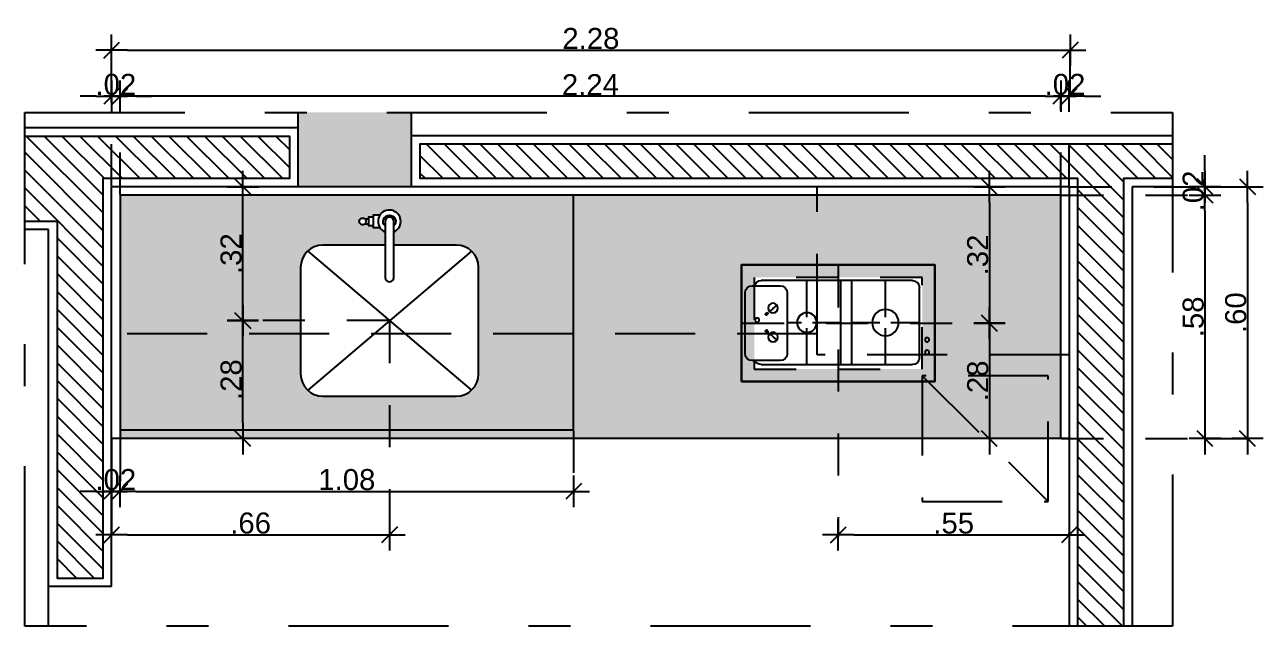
# Model space of a CAD drawing. Header units: millimetres. Extents: x 1999 to 2304, y 1614 to 1800.
# Drawn here: x 2252.273 to 2255.222, y 1631.453 to 1632.885 of the extents above; entities that cross this region are included whole.
import ezdxf

# ---------------------------------------------------------------- set-up
doc = ezdxf.new("R2010")
doc.units = ezdxf.units.MM
doc.header["$LTSCALE"] = 0.03
doc.header["$PDMODE"] = 34
for name, pattern in [('CONTINU', [0]), ('DASHDOT', [25.4, 12.7, -6.35, 0, -6.35]), ('HIDDEN', [9.525, 6.35, -3.175])]:
    doc.linetypes.add(name, pattern=pattern)
for name, color, linetype in [('BANCADAS', 5, 'Continuous'), ('COTA Especificações', 250, 'Continuous'), ('Layout', 6, 'Continuous'), ('LOUÇAS E METAIS', 5, 'Continuous'), ('PL1', 1, 'Continuous'), ('PL250', 250, 'Continuous'), ('PL6', 6, 'Continuous'), ('Projeção', 250, 'HIDDEN')]:
    doc.layers.add(name, color=color, linetype=linetype)
doc.styles.get("Standard").update_dxf_attribs({"font": 'arial.ttf'})
doc.dimstyles.new('TICK01', dxfattribs={"dimscale": 0, "dimtxt": 2, "dimasz": 1.5, "dimexe": 0.18, "dimexo": 0.06, "dimgap": 0.09, "dimtad": 1, "dimzin": 4, "dimdsep": 46, "dimtxsty": 'Standard', "dimblk": 'TICK1', "dimcen": 0.09, "dimclrd": 256, "dimclre": 256, "dimclrt": 4, "dimaunit": 1, "dimadec": 0, "dimazin": 0, "dimtfac": 1, "dimtix": 1, "dimtmove": 2, "dimatfit": 3, "dimldrblk": 'TICK1', "dimfxl": 1, "dimtolj": 1, "dimtzin": 12, "dimarcsym": 0})
pattern_1 = [(135, (3890.323692, -410.810844), (-0.02121320344, -0.02121320344), [])]

# ---------------------------------------------------------------- blocks, each defined once
blk = doc.blocks.new('torcop')
at = {"layer": 'LOUÇAS E METAIS', "linetype": 'CONTINU', "extrusion": (0, 0, -1)}
for points in [[(-3357.0698, 1190.5124, -0.645751), (-3357.0638, 1190.5257, -0.645751), (-3357.0578, 1190.5124)], [(-3357.0698, 1190.5124, 0.21525), (-3357.0638, 1190.5097, 0.21525), (-3357.0578, 1190.5124)]]:
    blk.add_lwpolyline(points, format="xyb", dxfattribs=at)
at = {"layer": 'LOUÇAS E METAIS', "color": 6, "linetype": 'CONTINU'}
blk.add_lwpolyline([(3357.0491, 1190.4766), (3357.0491, 1190.4929), (3357.0786, 1190.4929), (3357.0786, 1190.4766)], dxfattribs=at)
at = {"layer": 'LOUÇAS E METAIS', "color": 250, "linetype": 'CONTINU'}
for points in [[(3357.0538, 1190.4929), (3357.0538, 1190.5039), (3357.0738, 1190.5039), (3357.0738, 1190.4929)], [(3357.0578, 1190.5124), (3357.0578, 1190.5039)], [(3357.0698, 1190.5124), (3357.0698, 1190.5039)]]:
    blk.add_lwpolyline(points, dxfattribs=at)
at = {"layer": 'LOUÇAS E METAIS', "color": 6, "linetype": 'CONTINU', "extrusion": (0, 0, -1)}
for points in [[(-3357.0888, 1190.4436, 0.668395), (-3357.0389, 1190.4436, 0.360859), (-3357.0491, 1190.4766)], [(-3357.0491, 1190.4766, 0.297289), (-3357.0786, 1190.4766)], [(-3357.0786, 1190.4766, 0.151252), (-3357.0888, 1190.4643, -1)]]:
    blk.add_lwpolyline(points, format="xyb", dxfattribs=at)
at = {"layer": 'LOUÇAS E METAIS', "color": 250, "linetype": 'CONTINU', "extrusion": (0, 0, -1)}
blk.add_lwpolyline([(-3357.0747, 1190.4643, -2.506628), (-3357.0747, 1190.4436)], format="xyb", dxfattribs=at)
at = {"layer": 'LOUÇAS E METAIS', "linetype": 'CONTINU'}
blk.add_lwpolyline([(3357.0888, 1190.4643), (3357.1975, 1190.4643, -1), (3357.1975, 1190.4436), (3357.0638, 1190.4436, -1), (3357.0638, 1190.4643), (3357.0747, 1190.4643)], format="xyb", dxfattribs=at)
blk.add_lwpolyline([(3357.0747, 1190.4643), (3357.0888, 1190.4643)], dxfattribs=at)
blk = doc.blocks.new('cooktop 2 bocas.01')
at = {"layer": 'PL250'}
for p, q in [((0.092, 0.0891), (0.0249, 0.0891)), ((0.0465, 0.0986), (0.4068, 0.0986)), ((0.1554, 0.0986), (0.1554, 0.0118)), ((0.2364, 0.0986), (0.2364, -0.1014)), ((0.2614, -0.1014), (0.2614, 0.0986)), ((0.3424, 0.0986), (0.3424, 0.0118)), ((0.0083, 0.0725), (0.0083, -0.0725)), ((0.1086, -0.0725), (0.1086, 0.0725)), ((0.1086, -0.0725), (0.1086, 0.0725)), ((0.4234, 0.082), (0.4234, -0.0848)), ((0.1083, -0.0014), (0.1422, -0.0014)), ((0.1554, -0.0146), (0.1554, -0.1014)), ((0.1685, -0.0014), (0.2364, -0.0014)), ((0.2614, -0.0014), (0.3292, -0.0014)), ((0.3424, -0.0146), (0.3424, -0.1014)), ((0.3555, -0.0014), (0.4234, -0.0014)), ((0.0249, -0.0891), (0.092, -0.0891)), ((0.4068, -0.1014), (0.0465, -0.1014)), ((0.4068, -0.1014), (0.1086, -0.1014))]:
    blk.add_line(p, q, dxfattribs=at)
at = {"layer": 'PL250', "extrusion": (-0.674357, 0.738405, 0), "elevation": -0.0268}
blk.add_lwpolyline([(-0.089, 0.0249), (-0.089, 0.0249, -0.144706), (-0.0777, 0.027, -0.140477), (-0.0661, 0.0249), (-0.0661, 0.0249), (-0.089, 0.0249)], format="xyb", dxfattribs=at)
at = {"layer": 'PL250'}
for points in [[(0.0606, 0.0235), (0.0636, 0.0206), (0.0593, 0.016), (0.0563, 0.0188)], [(0.0606, -0.0263), (0.0636, -0.0234), (0.0593, -0.0188), (0.0563, -0.0217)]]:
    blk.add_lwpolyline(points, close=True, dxfattribs=at)
at = {"layer": 'PL250', "extrusion": (-0.674357, -0.738405, 0), "elevation": -0.0247}
blk.add_lwpolyline([(0.0909, 0.0249), (0.0909, 0.0249, 0.144706), (0.0796, 0.027, 0.140477), (0.068, 0.0249), (0.068, 0.0249), (0.0909, 0.0249)], format="xyb", dxfattribs=at)
at = {"layer": 'PL250'}
for centre, radius in [((0.4416, 0.0696), 0.00506), ((0.0748, 0.0331), 0.0115), ((0.3424, -0.0014), 0.0314), ((0.4416, 0.0396), 0.00506), ((0.1554, -0.0014), 0.0234), ((0.0368, -0.0072), 0.00506), ((0.0748, -0.0359), 0.0115)]:
    blk.add_circle(centre, radius, dxfattribs=at)
for centre, start, end in [((0.0249, 0.0725), 90, 180), ((0.0465, 0.082), 90, 154.4898), ((0.092, 0.0725), 0, 90), ((0.4068, 0.082), 0, 90), ((0.0249, -0.0725), 180, 270), ((0.092, -0.0725), 270, 0), ((0.4068, -0.0848), 270, 0), ((0.0465, -0.0848), 195.1872, 270)]:
    blk.add_arc(centre, 0.0166, start, end, dxfattribs=at)
at = {"layer": 'PL6'}
for points in [[(0, 0.1391), (0.46, 0.1391), (0.46, -0.1391), (0, -0.1391)], [(0, 0.1391), (0, -0.1391), (0.46, -0.1391), (0.46, 0.1391)]]:
    blk.add_lwpolyline(points, close=True, dxfattribs=at)
blk = doc.blocks.new('TICK1')
for p, q in [((0, 1), (0, -1)), ((-1, 0), (1, 0)), ((0.5, 0.5), (-0.5, -0.5))]:
    blk.add_line(p, q)
blk = doc.blocks.new('*D587')
at = {"layer": 'COTA Especificações', "linetype": 'HIDDEN', "lineweight": -2, "ltscale": 0.1, "transparency": 16777216}
for p, q in [((2254.7403, 1632.4808), (2254.7403, 1632.7195)), ((2254.7603, 1632.5008), (2254.7603, 1632.7195))]:
    blk.add_line(p, q, dxfattribs=at)
at = {"layer": 'COTA Especificações', "lineweight": -2, "ltscale": 0.1, "transparency": 16777216}
for p, q in [((2254.7028, 1632.715), (2254.6653, 1632.715)), ((2254.7603, 1632.715), (2254.7403, 1632.715)), ((2254.7978, 1632.715), (2254.8353, 1632.715))]:
    blk.add_line(p, q, dxfattribs=at)
at = {"layer": 'DEFPOINTS', "color": 0, "ltscale": 0.1, "transparency": 16777216}
for p in [(2254.7403, 1632.715), (2254.7603, 1632.4993), (2254.7403, 1632.4793)]:
    blk.add_point(p, dxfattribs=at)
at = {"layer": 'COTA Especificações', "lineweight": -2, "ltscale": 0.1, "transparency": 16777216, "xscale": 0.03749999999999998, "yscale": 0.03749999999999998, "zscale": 0.03749999999999998}
blk.add_blockref('TICK1', (2254.7403, 1632.715), dxfattribs=at)
at = {"layer": 'COTA Especificações', "lineweight": -2, "ltscale": 0.1, "transparency": 16777216, "xscale": 0.03749999999999998, "yscale": 0.03749999999999998, "zscale": 0.03749999999999998, "rotation": 180}
blk.add_blockref('TICK1', (2254.7603, 1632.715), dxfattribs=at)
at = {"layer": 'COTA Especificações', "color": 4, "ltscale": 0.1, "transparency": 16777216, "insert": (2254.7503, 1632.7428), "char_height": 0.05, "attachment_point": 5}
blk.add_mtext('\\A1;.02', dxfattribs=at)
blk = doc.blocks.new('*D588')
at = {"layer": 'COTA Especificações', "linetype": 'HIDDEN', "lineweight": -2, "ltscale": 0.1, "transparency": 16777216}
for p, q in [((2252.5003, 1632.4808), (2252.5003, 1632.7195)), ((2254.7403, 1632.4808), (2254.7403, 1632.7195))]:
    blk.add_line(p, q, dxfattribs=at)
at = {"layer": 'COTA Especificações', "lineweight": -2, "ltscale": 0.1, "transparency": 16777216}
blk.add_line((2254.7028, 1632.715), (2252.5378, 1632.715), dxfattribs=at)
at = {"layer": 'DEFPOINTS', "color": 0, "ltscale": 0.1, "transparency": 16777216}
for p in [(2252.5003, 1632.715), (2252.5003, 1632.4793), (2254.7403, 1632.4793)]:
    blk.add_point(p, dxfattribs=at)
at = {"layer": 'COTA Especificações', "lineweight": -2, "ltscale": 0.1, "transparency": 16777216, "xscale": 0.03749999999999998, "yscale": 0.03749999999999998, "zscale": 0.03749999999999998, "rotation": 180}
blk.add_blockref('TICK1', (2252.5003, 1632.715), dxfattribs=at)
at = {"layer": 'COTA Especificações', "lineweight": -2, "ltscale": 0.1, "transparency": 16777216, "xscale": 0.03749999999999998, "yscale": 0.03749999999999998, "zscale": 0.03749999999999998}
blk.add_blockref('TICK1', (2254.7403, 1632.715), dxfattribs=at)
at = {"layer": 'COTA Especificações', "color": 4, "ltscale": 0.1, "transparency": 16777216, "insert": (2253.6203, 1632.7424), "char_height": 0.05, "attachment_point": 5}
blk.add_mtext('\\A1;2.24', dxfattribs=at)
blk = doc.blocks.new('*D589')
at = {"layer": 'COTA Especificações', "linetype": 'HIDDEN', "lineweight": -2, "ltscale": 0.1, "transparency": 16777216}
for p, q in [((2252.4803, 1632.5008), (2252.4803, 1632.7195)), ((2252.5003, 1632.4808), (2252.5003, 1632.7195))]:
    blk.add_line(p, q, dxfattribs=at)
at = {"layer": 'COTA Especificações', "lineweight": -2, "ltscale": 0.1, "transparency": 16777216}
for p, q in [((2252.4428, 1632.715), (2252.4053, 1632.715)), ((2252.5003, 1632.715), (2252.4803, 1632.715)), ((2252.5378, 1632.715), (2252.5753, 1632.715))]:
    blk.add_line(p, q, dxfattribs=at)
at = {"layer": 'DEFPOINTS', "color": 0, "ltscale": 0.1, "transparency": 16777216}
for p in [(2252.4803, 1632.715), (2252.4803, 1632.4993), (2252.5003, 1632.4793)]:
    blk.add_point(p, dxfattribs=at)
at = {"layer": 'COTA Especificações', "lineweight": -2, "ltscale": 0.1, "transparency": 16777216, "xscale": 0.03749999999999998, "yscale": 0.03749999999999998, "zscale": 0.03749999999999998}
blk.add_blockref('TICK1', (2252.4803, 1632.715), dxfattribs=at)
at = {"layer": 'COTA Especificações', "lineweight": -2, "ltscale": 0.1, "transparency": 16777216, "xscale": 0.03749999999999998, "yscale": 0.03749999999999998, "zscale": 0.03749999999999998, "rotation": 180}
blk.add_blockref('TICK1', (2252.5003, 1632.715), dxfattribs=at)
at = {"layer": 'COTA Especificações', "color": 4, "ltscale": 0.1, "transparency": 16777216, "insert": (2252.4903, 1632.7428), "char_height": 0.05, "attachment_point": 5}
blk.add_mtext('\\A1;.02', dxfattribs=at)
blk = doc.blocks.new('*D590')
at = {"layer": 'COTA Especificações', "lineweight": -2, "ltscale": 0.1, "transparency": 16777216}
for p, q in [((2255.0835, 1632.5368), (2255.0835, 1632.5743)), ((2255.0835, 1632.4993), (2255.0835, 1632.4793)), ((2255.0835, 1632.4418), (2255.0835, 1632.4043))]:
    blk.add_line(p, q, dxfattribs=at)
at = {"layer": 'COTA Especificações', "linetype": 'HIDDEN', "lineweight": -2, "ltscale": 0.1, "transparency": 16777216}
for p, q in [((2254.7618, 1632.4993), (2255.088, 1632.4993)), ((2254.7418, 1632.4793), (2255.088, 1632.4793))]:
    blk.add_line(p, q, dxfattribs=at)
at = {"layer": 'DEFPOINTS', "color": 0, "ltscale": 0.1, "transparency": 16777216}
for p in [(2254.7603, 1632.4993), (2254.7403, 1632.4793), (2255.0835, 1632.4793)]:
    blk.add_point(p, dxfattribs=at)
at = {"layer": 'COTA Especificações', "lineweight": -2, "ltscale": 0.1, "transparency": 16777216, "xscale": 0.03749999999999998, "yscale": 0.03749999999999998, "zscale": 0.03749999999999998}
for p, rotation in [((2255.0835, 1632.4993), 270), ((2255.0835, 1632.4793), 90)]:
    blk.add_blockref('TICK1', p, dxfattribs=dict(at, rotation=rotation))
at = {"layer": 'COTA Especificações', "color": 4, "ltscale": 0.1, "transparency": 16777216, "insert": (2255.0557, 1632.4893), "char_height": 0.05, "attachment_point": 5, "rotation": 90}
blk.add_mtext('\\A1;.02', dxfattribs=at)
blk = doc.blocks.new('*D591')
at = {"layer": 'COTA Especificações', "linetype": 'HIDDEN', "lineweight": -2, "ltscale": 0.1, "transparency": 16777216}
for p, q in [((2254.7418, 1632.4793), (2255.088, 1632.4793)), ((2254.7418, 1631.8993), (2255.088, 1631.8993))]:
    blk.add_line(p, q, dxfattribs=at)
at = {"layer": 'COTA Especificações', "lineweight": -2, "ltscale": 0.1, "transparency": 16777216}
blk.add_line((2255.0835, 1632.4418), (2255.0835, 1631.9368), dxfattribs=at)
at = {"layer": 'DEFPOINTS', "color": 0, "ltscale": 0.1, "transparency": 16777216}
for p in [(2254.7403, 1632.4793), (2254.7403, 1631.8993), (2255.0835, 1631.8993)]:
    blk.add_point(p, dxfattribs=at)
at = {"layer": 'COTA Especificações', "lineweight": -2, "ltscale": 0.1, "transparency": 16777216, "xscale": 0.03749999999999998, "yscale": 0.03749999999999998, "zscale": 0.03749999999999998}
for p, rotation in [((2255.0835, 1632.4793), 90), ((2255.0835, 1631.8993), 270)]:
    blk.add_blockref('TICK1', p, dxfattribs=dict(at, rotation=rotation))
at = {"layer": 'COTA Especificações', "color": 4, "ltscale": 0.1, "transparency": 16777216, "insert": (2255.0557, 1632.1893), "char_height": 0.05, "attachment_point": 5, "rotation": 90}
blk.add_mtext('\\A1;.58', dxfattribs=at)
blk = doc.blocks.new('*D592')
at = {"layer": 'COTA Especificações', "linetype": 'HIDDEN', "lineweight": -2, "ltscale": 0.1, "transparency": 16777216}
for p, q in [((2252.4803, 1632.7165), (2252.4803, 1632.829)), ((2254.7625, 1632.7188), (2254.7625, 1632.829))]:
    blk.add_line(p, q, dxfattribs=at)
at = {"layer": 'COTA Especificações', "lineweight": -2, "ltscale": 0.1, "transparency": 16777216}
blk.add_line((2252.5178, 1632.8245), (2254.725, 1632.8245), dxfattribs=at)
at = {"layer": 'DEFPOINTS', "color": 0, "ltscale": 0.1, "transparency": 16777216}
for p in [(2254.7625, 1632.8245), (2252.4803, 1632.715), (2254.7625, 1632.7173)]:
    blk.add_point(p, dxfattribs=at)
at = {"layer": 'COTA Especificações', "lineweight": -2, "ltscale": 0.1, "transparency": 16777216, "xscale": 0.03749999999999998, "yscale": 0.03749999999999998, "zscale": 0.03749999999999998, "rotation": 180}
blk.add_blockref('TICK1', (2252.4803, 1632.8245), dxfattribs=at)
at = {"layer": 'COTA Especificações', "lineweight": -2, "ltscale": 0.1, "transparency": 16777216, "xscale": 0.03749999999999998, "yscale": 0.03749999999999998, "zscale": 0.03749999999999998}
blk.add_blockref('TICK1', (2254.7625, 1632.8245), dxfattribs=at)
at = {"layer": 'COTA Especificações', "color": 4, "ltscale": 0.1, "transparency": 16777216, "insert": (2253.6214, 1632.8522), "char_height": 0.05, "attachment_point": 5}
blk.add_mtext('\\A1;2.28', dxfattribs=at)
blk = doc.blocks.new('*D593')
at = {"layer": 'COTA Especificações', "linetype": 'HIDDEN', "lineweight": -2, "ltscale": 0.1, "transparency": 16777216}
for p, q in [((2255.0895, 1632.4993), (2255.1893, 1632.4993)), ((2255.085, 1631.8993), (2255.1893, 1631.8993))]:
    blk.add_line(p, q, dxfattribs=at)
at = {"layer": 'COTA Especificações', "lineweight": -2, "ltscale": 0.1, "transparency": 16777216}
blk.add_line((2255.1848, 1632.4618), (2255.1848, 1631.9368), dxfattribs=at)
at = {"layer": 'DEFPOINTS', "color": 0, "ltscale": 0.1, "transparency": 16777216}
for p in [(2255.088, 1632.4993), (2255.0835, 1631.8993), (2255.1848, 1631.8993)]:
    blk.add_point(p, dxfattribs=at)
at = {"layer": 'COTA Especificações', "lineweight": -2, "ltscale": 0.1, "transparency": 16777216, "xscale": 0.03749999999999998, "yscale": 0.03749999999999998, "zscale": 0.03749999999999998}
for p, rotation in [((2255.1848, 1632.4993), 90), ((2255.1848, 1631.8993), 270)]:
    blk.add_blockref('TICK1', p, dxfattribs=dict(at, rotation=rotation))
at = {"layer": 'COTA Especificações', "color": 4, "ltscale": 0.1, "transparency": 16777216, "insert": (2255.157, 1632.1993), "char_height": 0.05, "attachment_point": 5, "rotation": 90}
blk.add_mtext('\\A1;.60', dxfattribs=at)
blk = doc.blocks.new('*D670')
at = {"layer": 'COTA Especificações', "linetype": 'HIDDEN', "lineweight": -2, "ltscale": 0.1, "transparency": 16777216}
for p, q in [((2252.4803, 1631.8978), (2252.4803, 1631.7692)), ((2252.5003, 1631.8978), (2252.5003, 1631.7692))]:
    blk.add_line(p, q, dxfattribs=at)
at = {"layer": 'COTA Especificações', "lineweight": -2, "ltscale": 0.1, "transparency": 16777216}
for p, q in [((2252.4428, 1631.7737), (2252.4053, 1631.7737)), ((2252.4803, 1631.7737), (2252.5003, 1631.7737)), ((2252.5378, 1631.7737), (2252.5753, 1631.7737))]:
    blk.add_line(p, q, dxfattribs=at)
at = {"layer": 'DEFPOINTS', "color": 0, "ltscale": 0.1, "transparency": 16777216}
for p in [(2252.4803, 1631.8993), (2252.5003, 1631.8993), (2252.5003, 1631.7737)]:
    blk.add_point(p, dxfattribs=at)
at = {"layer": 'COTA Especificações', "lineweight": -2, "ltscale": 0.1, "transparency": 16777216, "xscale": 0.03749999999999998, "yscale": 0.03749999999999998, "zscale": 0.03749999999999998}
blk.add_blockref('TICK1', (2252.4803, 1631.7737), dxfattribs=at)
at = {"layer": 'COTA Especificações', "lineweight": -2, "ltscale": 0.1, "transparency": 16777216, "xscale": 0.03749999999999998, "yscale": 0.03749999999999998, "zscale": 0.03749999999999998, "rotation": 180}
blk.add_blockref('TICK1', (2252.5003, 1631.7737), dxfattribs=at)
at = {"layer": 'COTA Especificações', "color": 4, "ltscale": 0.1, "transparency": 16777216, "insert": (2252.4903, 1631.8015), "char_height": 0.05, "attachment_point": 5}
blk.add_mtext('\\A1;.02', dxfattribs=at)
blk = doc.blocks.new('*D671')
at = {"layer": 'COTA Especificações', "linetype": 'HIDDEN', "lineweight": -2, "ltscale": 0.1, "transparency": 16777216}
for p, q in [((2252.5003, 1631.8978), (2252.5003, 1631.7692)), ((2253.5803, 1631.9178), (2253.5803, 1631.7692))]:
    blk.add_line(p, q, dxfattribs=at)
at = {"layer": 'COTA Especificações', "lineweight": -2, "ltscale": 0.1, "transparency": 16777216}
blk.add_line((2252.5378, 1631.7737), (2253.5428, 1631.7737), dxfattribs=at)
at = {"layer": 'DEFPOINTS', "color": 0, "ltscale": 0.1, "transparency": 16777216}
for p in [(2252.5003, 1631.8993), (2253.5803, 1631.9193), (2253.5803, 1631.7737)]:
    blk.add_point(p, dxfattribs=at)
at = {"layer": 'COTA Especificações', "lineweight": -2, "ltscale": 0.1, "transparency": 16777216, "xscale": 0.03749999999999998, "yscale": 0.03749999999999998, "zscale": 0.03749999999999998, "rotation": 180}
blk.add_blockref('TICK1', (2252.5003, 1631.7737), dxfattribs=at)
at = {"layer": 'COTA Especificações', "lineweight": -2, "ltscale": 0.1, "transparency": 16777216, "xscale": 0.03749999999999998, "yscale": 0.03749999999999998, "zscale": 0.03749999999999998}
blk.add_blockref('TICK1', (2253.5803, 1631.7737), dxfattribs=at)
at = {"layer": 'COTA Especificações', "color": 4, "ltscale": 0.1, "transparency": 16777216, "insert": (2253.0403, 1631.8015), "char_height": 0.05, "attachment_point": 5}
blk.add_mtext('\\A1;1.08', dxfattribs=at)
blk = doc.blocks.new('*D672')
at = {"layer": 'COTA Especificações', "linetype": 'HIDDEN', "lineweight": -2, "ltscale": 0.1, "transparency": 16777216}
for p, q in [((2253.142, 1632.179), (2253.142, 1631.6657)), ((2252.4803, 1631.7722), (2252.4803, 1631.6657))]:
    blk.add_line(p, q, dxfattribs=at)
at = {"layer": 'COTA Especificações', "lineweight": -2, "ltscale": 0.1, "transparency": 16777216}
blk.add_line((2252.5178, 1631.6702), (2253.1045, 1631.6702), dxfattribs=at)
at = {"layer": 'DEFPOINTS', "color": 0, "ltscale": 0.1, "transparency": 16777216}
for p in [(2253.142, 1632.1805), (2252.4803, 1631.7737), (2253.142, 1631.6702)]:
    blk.add_point(p, dxfattribs=at)
at = {"layer": 'COTA Especificações', "lineweight": -2, "ltscale": 0.1, "transparency": 16777216, "xscale": 0.03749999999999998, "yscale": 0.03749999999999998, "zscale": 0.03749999999999998, "rotation": 180}
blk.add_blockref('TICK1', (2252.4803, 1631.6702), dxfattribs=at)
at = {"layer": 'COTA Especificações', "lineweight": -2, "ltscale": 0.1, "transparency": 16777216, "xscale": 0.03749999999999998, "yscale": 0.03749999999999998, "zscale": 0.03749999999999998}
blk.add_blockref('TICK1', (2253.142, 1631.6702), dxfattribs=at)
at = {"layer": 'COTA Especificações', "color": 4, "ltscale": 0.1, "transparency": 16777216, "insert": (2252.8112, 1631.698), "char_height": 0.05, "attachment_point": 5}
blk.add_mtext('\\A1;.66', dxfattribs=at)
blk = doc.blocks.new('*D673')
at = {"layer": 'COTA Especificações', "linetype": 'HIDDEN', "lineweight": -2, "ltscale": 0.1, "transparency": 16777216}
for p, q in [((2254.2103, 1632.3119), (2254.2103, 1631.6657)), ((2254.7603, 1631.6717), (2254.7603, 1631.6747))]:
    blk.add_line(p, q, dxfattribs=at)
at = {"layer": 'COTA Especificações', "lineweight": -2, "ltscale": 0.1, "transparency": 16777216}
blk.add_line((2254.2478, 1631.6702), (2254.7228, 1631.6702), dxfattribs=at)
at = {"layer": 'DEFPOINTS', "color": 0, "ltscale": 0.1, "transparency": 16777216}
for p in [(2254.2103, 1632.3134), (2254.7603, 1631.6702), (2254.7603, 1631.6702)]:
    blk.add_point(p, dxfattribs=at)
at = {"layer": 'COTA Especificações', "lineweight": -2, "ltscale": 0.1, "transparency": 16777216, "xscale": 0.03749999999999998, "yscale": 0.03749999999999998, "zscale": 0.03749999999999998, "rotation": 180}
blk.add_blockref('TICK1', (2254.2103, 1631.6702), dxfattribs=at)
at = {"layer": 'COTA Especificações', "lineweight": -2, "ltscale": 0.1, "transparency": 16777216, "xscale": 0.03749999999999998, "yscale": 0.03749999999999998, "zscale": 0.03749999999999998}
blk.add_blockref('TICK1', (2254.7603, 1631.6702), dxfattribs=at)
at = {"layer": 'COTA Especificações', "color": 4, "ltscale": 0.1, "transparency": 16777216, "insert": (2254.4853, 1631.6979), "char_height": 0.05, "attachment_point": 5}
blk.add_mtext('\\A1;.55', dxfattribs=at)
blk = doc.blocks.new('*D674')
at = {"layer": 'COTA Especificações', "linetype": 'HIDDEN', "lineweight": -2, "ltscale": 0.1, "transparency": 16777216}
for p, q in [((2254.7588, 1632.4993), (2254.5659, 1632.4993)), ((2253.9818, 1632.1743), (2254.5749, 1632.1743))]:
    blk.add_line(p, q, dxfattribs=at)
at = {"layer": 'COTA Especificações', "lineweight": -2, "ltscale": 0.1, "transparency": 16777216}
blk.add_line((2254.5704, 1632.4618), (2254.5704, 1632.2118), dxfattribs=at)
at = {"layer": 'DEFPOINTS', "color": 0, "ltscale": 0.1, "transparency": 16777216}
for p in [(2254.7603, 1632.4993), (2253.9803, 1632.1743), (2254.5704, 1632.1743)]:
    blk.add_point(p, dxfattribs=at)
at = {"layer": 'COTA Especificações', "lineweight": -2, "ltscale": 0.1, "transparency": 16777216, "xscale": 0.03749999999999998, "yscale": 0.03749999999999998, "zscale": 0.03749999999999998}
for p, rotation in [((2254.5704, 1632.4993), 90), ((2254.5704, 1632.1743), 270)]:
    blk.add_blockref('TICK1', p, dxfattribs=dict(at, rotation=rotation))
at = {"layer": 'COTA Especificações', "color": 4, "ltscale": 0.1, "transparency": 16777216, "insert": (2254.5426, 1632.3368), "char_height": 0.05, "attachment_point": 5, "rotation": 90}
blk.add_mtext('\\A1;.32', dxfattribs=at)
blk = doc.blocks.new('*D675')
at = {"layer": 'COTA Especificações', "linetype": 'HIDDEN', "lineweight": -2, "ltscale": 0.1, "transparency": 16777216}
for p, q in [((2253.9818, 1632.1743), (2254.5749, 1632.1743)), ((2254.5689, 1631.8993), (2254.5659, 1631.8993))]:
    blk.add_line(p, q, dxfattribs=at)
at = {"layer": 'COTA Especificações', "lineweight": -2, "ltscale": 0.1, "transparency": 16777216}
blk.add_line((2254.5704, 1632.1368), (2254.5704, 1631.9368), dxfattribs=at)
at = {"layer": 'DEFPOINTS', "color": 0, "ltscale": 0.1, "transparency": 16777216}
for p in [(2253.9803, 1632.1743), (2254.5704, 1631.8993), (2254.5704, 1631.8993)]:
    blk.add_point(p, dxfattribs=at)
at = {"layer": 'COTA Especificações', "lineweight": -2, "ltscale": 0.1, "transparency": 16777216, "xscale": 0.03749999999999998, "yscale": 0.03749999999999998, "zscale": 0.03749999999999998}
for p, rotation in [((2254.5704, 1632.1743), 90), ((2254.5704, 1631.8993), 270)]:
    blk.add_blockref('TICK1', p, dxfattribs=dict(at, rotation=rotation))
at = {"layer": 'COTA Especificações', "color": 4, "ltscale": 0.1, "transparency": 16777216, "insert": (2254.5426, 1632.0368), "char_height": 0.05, "attachment_point": 5, "rotation": 90}
blk.add_mtext('\\A1;.28', dxfattribs=at)
blk = doc.blocks.new('*D676')
at = {"layer": 'COTA Especificações', "linetype": 'HIDDEN', "lineweight": -2, "ltscale": 0.1, "transparency": 16777216}
for p, q in [((2253.1405, 1632.1805), (2252.7882, 1632.1805)), ((2253.1405, 1631.8993), (2252.7882, 1631.8993))]:
    blk.add_line(p, q, dxfattribs=at)
at = {"layer": 'COTA Especificações', "lineweight": -2, "ltscale": 0.1, "transparency": 16777216}
blk.add_line((2252.7927, 1631.9368), (2252.7927, 1632.143), dxfattribs=at)
at = {"layer": 'DEFPOINTS', "color": 0, "ltscale": 0.1, "transparency": 16777216}
for p in [(2252.7927, 1632.1805), (2253.142, 1632.1805), (2253.142, 1631.8993)]:
    blk.add_point(p, dxfattribs=at)
at = {"layer": 'COTA Especificações', "lineweight": -2, "ltscale": 0.1, "transparency": 16777216, "xscale": 0.03749999999999998, "yscale": 0.03749999999999998, "zscale": 0.03749999999999998}
for p, rotation in [((2252.7927, 1632.1805), 90), ((2252.7927, 1631.8993), 270)]:
    blk.add_blockref('TICK1', p, dxfattribs=dict(at, rotation=rotation))
at = {"layer": 'COTA Especificações', "color": 4, "ltscale": 0.1, "transparency": 16777216, "insert": (2252.7649, 1632.0399), "char_height": 0.05, "attachment_point": 5, "rotation": 90}
blk.add_mtext('\\A1;.28', dxfattribs=at)
blk = doc.blocks.new('*D677')
at = {"layer": 'COTA Especificações', "linetype": 'HIDDEN', "lineweight": -2, "ltscale": 0.1, "transparency": 16777216}
for p, q in [((2252.7942, 1632.4993), (2252.7972, 1632.4993)), ((2253.1405, 1632.1805), (2252.7882, 1632.1805))]:
    blk.add_line(p, q, dxfattribs=at)
at = {"layer": 'COTA Especificações', "lineweight": -2, "ltscale": 0.1, "transparency": 16777216}
blk.add_line((2252.7927, 1632.218), (2252.7927, 1632.4618), dxfattribs=at)
at = {"layer": 'DEFPOINTS', "color": 0, "ltscale": 0.1, "transparency": 16777216}
for p in [(2252.7927, 1632.4993), (2252.7927, 1632.4993), (2253.142, 1632.1805)]:
    blk.add_point(p, dxfattribs=at)
at = {"layer": 'COTA Especificações', "lineweight": -2, "ltscale": 0.1, "transparency": 16777216, "xscale": 0.03749999999999998, "yscale": 0.03749999999999998, "zscale": 0.03749999999999998}
for p, rotation in [((2252.7927, 1632.4993), 90), ((2252.7927, 1632.1805), 270)]:
    blk.add_blockref('TICK1', p, dxfattribs=dict(at, rotation=rotation))
at = {"layer": 'COTA Especificações', "color": 4, "ltscale": 0.1, "transparency": 16777216, "insert": (2252.7649, 1632.3399), "char_height": 0.05, "attachment_point": 5, "rotation": 90}
blk.add_mtext('\\A1;.32', dxfattribs=at)

msp = doc.modelspace()

# ---------------------------------------------------------------- hatches: boundary and pattern name
at = {"layer": 'BANCADAS', "ltscale": 0.02}
h = msp.add_hatch(dxfattribs=at)
h.set_pattern_fill('AR-SAND', color=251, scale=0.001, angle=180)
h.set_pattern_definition([(217.5, (3856.926596, -685.492015), (0.0016000313, -0.04894132373), [0, -0.038608, 0, -0.04318, 0, -0.041275]), (187.5, (3856.926596, -685.492015), (-0.0449523283, -0.07168251), [0, -0.020828, 0, -0.034798, 0, -0.013335]), (147.5, (3856.95784, -685.492015), (-0.079099237, -0.0001437185), [0, -0.0127, 0, -0.04572, 0, -0.05969]), (137.5, (3856.95784, -685.492015), (-0.0763556452, -0.0222929323), [0, -0.00635, 0, -0.029972, 0, -0.03429])])
h.paths.add_polyline_path([(2252.5003, 1632.4793), (2252.5003, 1631.9193), (2253.5803, 1631.9193), (2253.5803, 1632.4793)], flags=17)
h.paths.add_polyline_path([(2253.3538, 1632.0534, -0.414214), (2253.3009, 1632.0005), (2252.9832, 1632.0005, -0.414214), (2252.9303, 1632.0534), (2252.9303, 1632.3075, -0.414214), (2252.9832, 1632.3605), (2253.1315, 1632.3605), (2253.1315, 1632.3919, -0.151252), (2253.1192, 1632.4021), (2253.1028, 1632.4021), (2253.1028, 1632.4068), (2253.0918, 1632.4068), (2253.0918, 1632.4108), (2253.0833, 1632.4108, -0.645751), (2253.07, 1632.4168, -0.645751), (2253.0833, 1632.4228), (2253.0918, 1632.4228), (2253.0918, 1632.4268), (2253.1028, 1632.4268), (2253.1028, 1632.4316), (2253.1192, 1632.4316, -0.360859), (2253.1521, 1632.4418, -0.668394), (2253.1521, 1632.3919), (2253.1521, 1632.3605), (2253.3009, 1632.3605, -0.414214), (2253.3538, 1632.3075)], flags=16)
h.paths.add_polyline_path([(2253.5803, 1632.4793), (2253.5803, 1631.9193), (2252.5003, 1631.9193), (2252.5003, 1631.8993), (2254.7403, 1631.8993), (2254.7403, 1632.4793)])
h.paths.add_polyline_path([(2254.0103, 1632.2834), (2254.4103, 1632.2834), (2254.4103, 1632.0651), (2254.0103, 1632.0651)], flags=16)
at = {"layer": 'PL1'}
h = msp.add_hatch(color=9, dxfattribs=at)
h.dxf.hatch_style = 1
h.paths.add_polyline_path([(2253.1943, 1632.6762), (2252.9243, 1632.6762), (2252.9243, 1632.4993), (2253.1943, 1632.4993)])
h = msp.add_hatch(dxfattribs=at)
h.set_pattern_fill('_USER', color=251, scale=0.03, angle=135, pattern_type=0)
h.set_pattern_definition(pattern_1)
h.paths.add_polyline_path([(2252.2735, 1632.6193), (2252.2735, 1632.4173), (2252.3503, 1632.4173), (2252.3503, 1631.5673), (2252.4603, 1631.5673), (2252.4603, 1632.5193), (2252.9043, 1632.5193), (2252.9043, 1632.6193)])
h = msp.add_hatch(dxfattribs=at)
h.set_pattern_fill('_USER', color=251, scale=0.03, angle=135, pattern_type=0)
h.set_pattern_definition(pattern_1)
h.paths.add_polyline_path([(2254.7803, 1631.4525), (2254.8903, 1631.4525), (2254.8903, 1632.5193), (2255.0061, 1632.5193), (2255.0061, 1632.6003), (2253.2143, 1632.6003), (2253.2143, 1632.5193), (2254.7803, 1632.5193)])

# ---------------------------------------------------------------- linework, layer by layer
at = {"color": 5, "linetype": 'DASHDOT'}
msp.add_lwpolyline([(2252.2735, 1631.4525), (2252.2735, 1632.6762), (2255.0061, 1632.6762), (2255.0061, 1631.4525)], close=True, dxfattribs=at)
at = {"layer": 'BANCADAS', "color": 250}
for q in [(2253.5803, 1632.4793), (2252.5003, 1631.9193)]:
    msp.add_line((2253.5803, 1631.9193), q, dxfattribs=at)
at = {"layer": 'BANCADAS', "color": 6}
msp.add_line((2254.7403, 1631.8993), (2252.5003, 1631.8993), dxfattribs=at)
at = {"layer": 'BANCADAS'}
msp.add_lwpolyline([(2254.7603, 1631.8993), (2254.7403, 1631.8993), (2254.7403, 1632.4793), (2252.5003, 1632.4793), (2252.5003, 1631.8993), (2252.4803, 1631.8993)], dxfattribs=at)
at = {"layer": 'BANCADAS', "color": 250, "linetype": 'HIDDEN', "ltscale": 0.5}
msp.add_lwpolyline([(2254.0103, 1632.0651), (2254.4103, 1632.0651), (2254.4103, 1632.2834), (2254.0103, 1632.2834)], close=True, dxfattribs=at)
at = {"layer": 'Layout', "color": 250, "linetype": 'HIDDEN'}
msp.add_line((2254.1603, 1632.1493), (2254.1603, 1632.4993), dxfattribs=at)
at = {"layer": 'Layout', "linetype": 'HIDDEN'}
msp.add_lwpolyline([(2254.7603, 1632.0993), (2254.1603, 1632.0993), (2254.1603, 1632.1493), (2252.4803, 1632.1493)], dxfattribs=at)
at = {"layer": 'LOUÇAS E METAIS', "color": 250}
for p, q in [((2253.337, 1632.3462), (2252.9471, 1632.0148)), ((2252.9471, 1632.3462), (2253.337, 1632.0148))]:
    msp.add_line(p, q, dxfattribs=at)
at = {"layer": 'LOUÇAS E METAIS', "color": 6}
for p, q in [((2253.1315, 1632.3605), (2252.9832, 1632.3605)), ((2253.3009, 1632.3605), (2253.1526, 1632.3605)), ((2252.9303, 1632.3075), (2252.9303, 1632.0534)), ((2253.3538, 1632.0534), (2253.3538, 1632.3075)), ((2252.9832, 1632.0005), (2253.3009, 1632.0005))]:
    msp.add_line(p, q, dxfattribs=at)
for centre, start, end in [((2252.9832, 1632.3075), 90, 180), ((2253.3009, 1632.3075), 0, 90), ((2252.9832, 1632.0534), 180, 270), ((2253.3009, 1632.0534), 270, 0)]:
    msp.add_arc(centre, 0.0529, start, end, dxfattribs=at)
at = {"layer": 'PL1'}
for p, q in [((2252.9243, 1632.4993), (2252.9243, 1632.6762)), ((2253.1943, 1632.4993), (2253.1943, 1632.6762)), ((2252.9243, 1632.6393), (2252.2735, 1632.6393)), ((2255.0061, 1632.6203), (2253.1943, 1632.6203)), ((2254.7603, 1632.4993), (2252.4803, 1632.4993)), ((2252.4803, 1631.5473), (2252.4803, 1632.4993)), ((2254.7603, 1632.4993), (2254.7603, 1631.4525)), ((2254.9103, 1632.4993), (2254.9103, 1631.4525)), ((2255.0061, 1632.4993), (2254.9103, 1632.4993)), ((2252.3303, 1632.3973), (2252.2735, 1632.3973)), ((2252.3303, 1631.5473), (2252.3303, 1632.3973)), ((2252.4803, 1631.5473), (2252.3303, 1631.5473))]:
    msp.add_line(p, q, dxfattribs=at)
at = {"layer": 'PL1', "color": 6}
for points in [[(2252.2735, 1632.4173), (2252.3503, 1632.4173), (2252.3503, 1631.5673), (2252.4603, 1631.5673), (2252.4603, 1632.5193), (2252.9043, 1632.5193), (2252.9043, 1632.6193), (2252.2735, 1632.6193)], [(2255.0061, 1632.6003), (2253.2143, 1632.6003), (2253.2143, 1632.5193), (2254.7803, 1632.5193), (2254.7803, 1631.4525)], [(2254.8903, 1631.4525), (2254.8903, 1632.5193), (2255.0061, 1632.5193)]]:
    msp.add_lwpolyline(points, dxfattribs=at)
at = {"layer": 'PL250'}
msp.add_line((2252.3303, 1631.4525), (2252.3303, 1631.5473), dxfattribs=at)
at = {"layer": 'Projeção', "linetype": 'HIDDEN'}
msp.add_line((2254.4103, 1632.0493), (2254.7103, 1631.7493), dxfattribs=at)
msp.add_lwpolyline([(2254.4103, 1631.7493), (2254.7103, 1631.7493), (2254.7103, 1632.0493), (2254.4103, 1632.0493)], close=True, dxfattribs=at)

# ---------------------------------------------------------------- block references
at = {"layer": 'Layout', "xscale": -1, "rotation": 180}
msp.add_blockref('cooktop 2 bocas.01', (2253.9803, 1632.1743), dxfattribs=at)
at = {"layer": 'LOUÇAS E METAIS', "xscale": -1, "rotation": 90}
msp.add_blockref('torcop', (3443.5957, 4989.4806), dxfattribs=at)

# ---------------------------------------------------------------- dimensions: what is measured, and where the dimension line sits
at = {"layer": 'COTA Especificações', "ltscale": 0.1}
for base, p1, p2, picture, middle in [((2254.7625, 1632.8245), (2252.4803, 1632.715), (2254.7625, 1632.7173), '*D592', (2253.6214, 1632.8522)), ((2252.4803, 1632.715), (2252.5003, 1632.4793), (2252.4803, 1632.4993), '*D589', (2252.4903, 1632.7428)), ((2252.5003, 1632.715), (2254.7403, 1632.4793), (2252.5003, 1632.4793), '*D588', (2253.6203, 1632.7424)), ((2254.7403, 1632.715), (2254.7603, 1632.4993), (2254.7403, 1632.4793), '*D587', (2254.7503, 1632.7428)), ((2254.7603, 1631.6702), (2254.2103, 1632.3134), (2254.7603, 1631.6702), '*D673', (2254.4853, 1631.6979)), ((2253.142, 1631.6702), (2252.4803, 1631.7737), (2253.142, 1632.1805), '*D672', (2252.8112, 1631.698)), ((2252.5003, 1631.7737), (2252.4803, 1631.8993), (2252.5003, 1631.8993), '*D670', (2252.4903, 1631.8015)), ((2253.5803, 1631.7737), (2252.5003, 1631.8993), (2253.5803, 1631.9193), '*D671', (2253.0403, 1631.8015))]:
    dim = msp.add_linear_dim(base=base, p1=p1, p2=p2, dimstyle='TICK01', override={"dimscale": 0.025}, dxfattribs=at)
    dim.commit()
    dim.dimension.update_dxf_attribs({"geometry": picture, "text_midpoint": middle})
for base, p1, p2, picture, middle in [((2255.0835, 1632.4793), (2254.7603, 1632.4993), (2254.7403, 1632.4793), '*D590', (2255.0557, 1632.4893)), ((2252.7927, 1632.4993), (2253.142, 1632.1805), (2252.7927, 1632.4993), '*D677', (2252.7649, 1632.3399)), ((2254.570369, 1632.174254), (2254.7603, 1632.499253), (2253.9803, 1632.174254), '*D674', (2254.542574, 1632.336753)), ((2255.0835, 1631.8993), (2254.7403, 1632.4793), (2254.7403, 1631.8993), '*D591', (2255.0557, 1632.1893)), ((2255.1848, 1631.8993), (2255.088, 1632.4993), (2255.0835, 1631.8993), '*D593', (2255.157, 1632.1993)), ((2252.7927, 1632.1805), (2253.142, 1631.8993), (2253.142, 1632.1805), '*D676', (2252.7649, 1632.0399)), ((2254.5703693, 1631.8992539), (2253.9802996, 1632.174254), (2254.5703695, 1631.8992539), '*D675', (2254.5425907, 1632.036754))]:
    dim = msp.add_linear_dim(base=base, p1=p1, p2=p2, angle=90, dimstyle='TICK01', override={"dimscale": 0.025}, dxfattribs=at)
    dim.commit()
    dim.dimension.update_dxf_attribs({"geometry": picture, "text_midpoint": middle})

doc.saveas('drawing.dxf')
